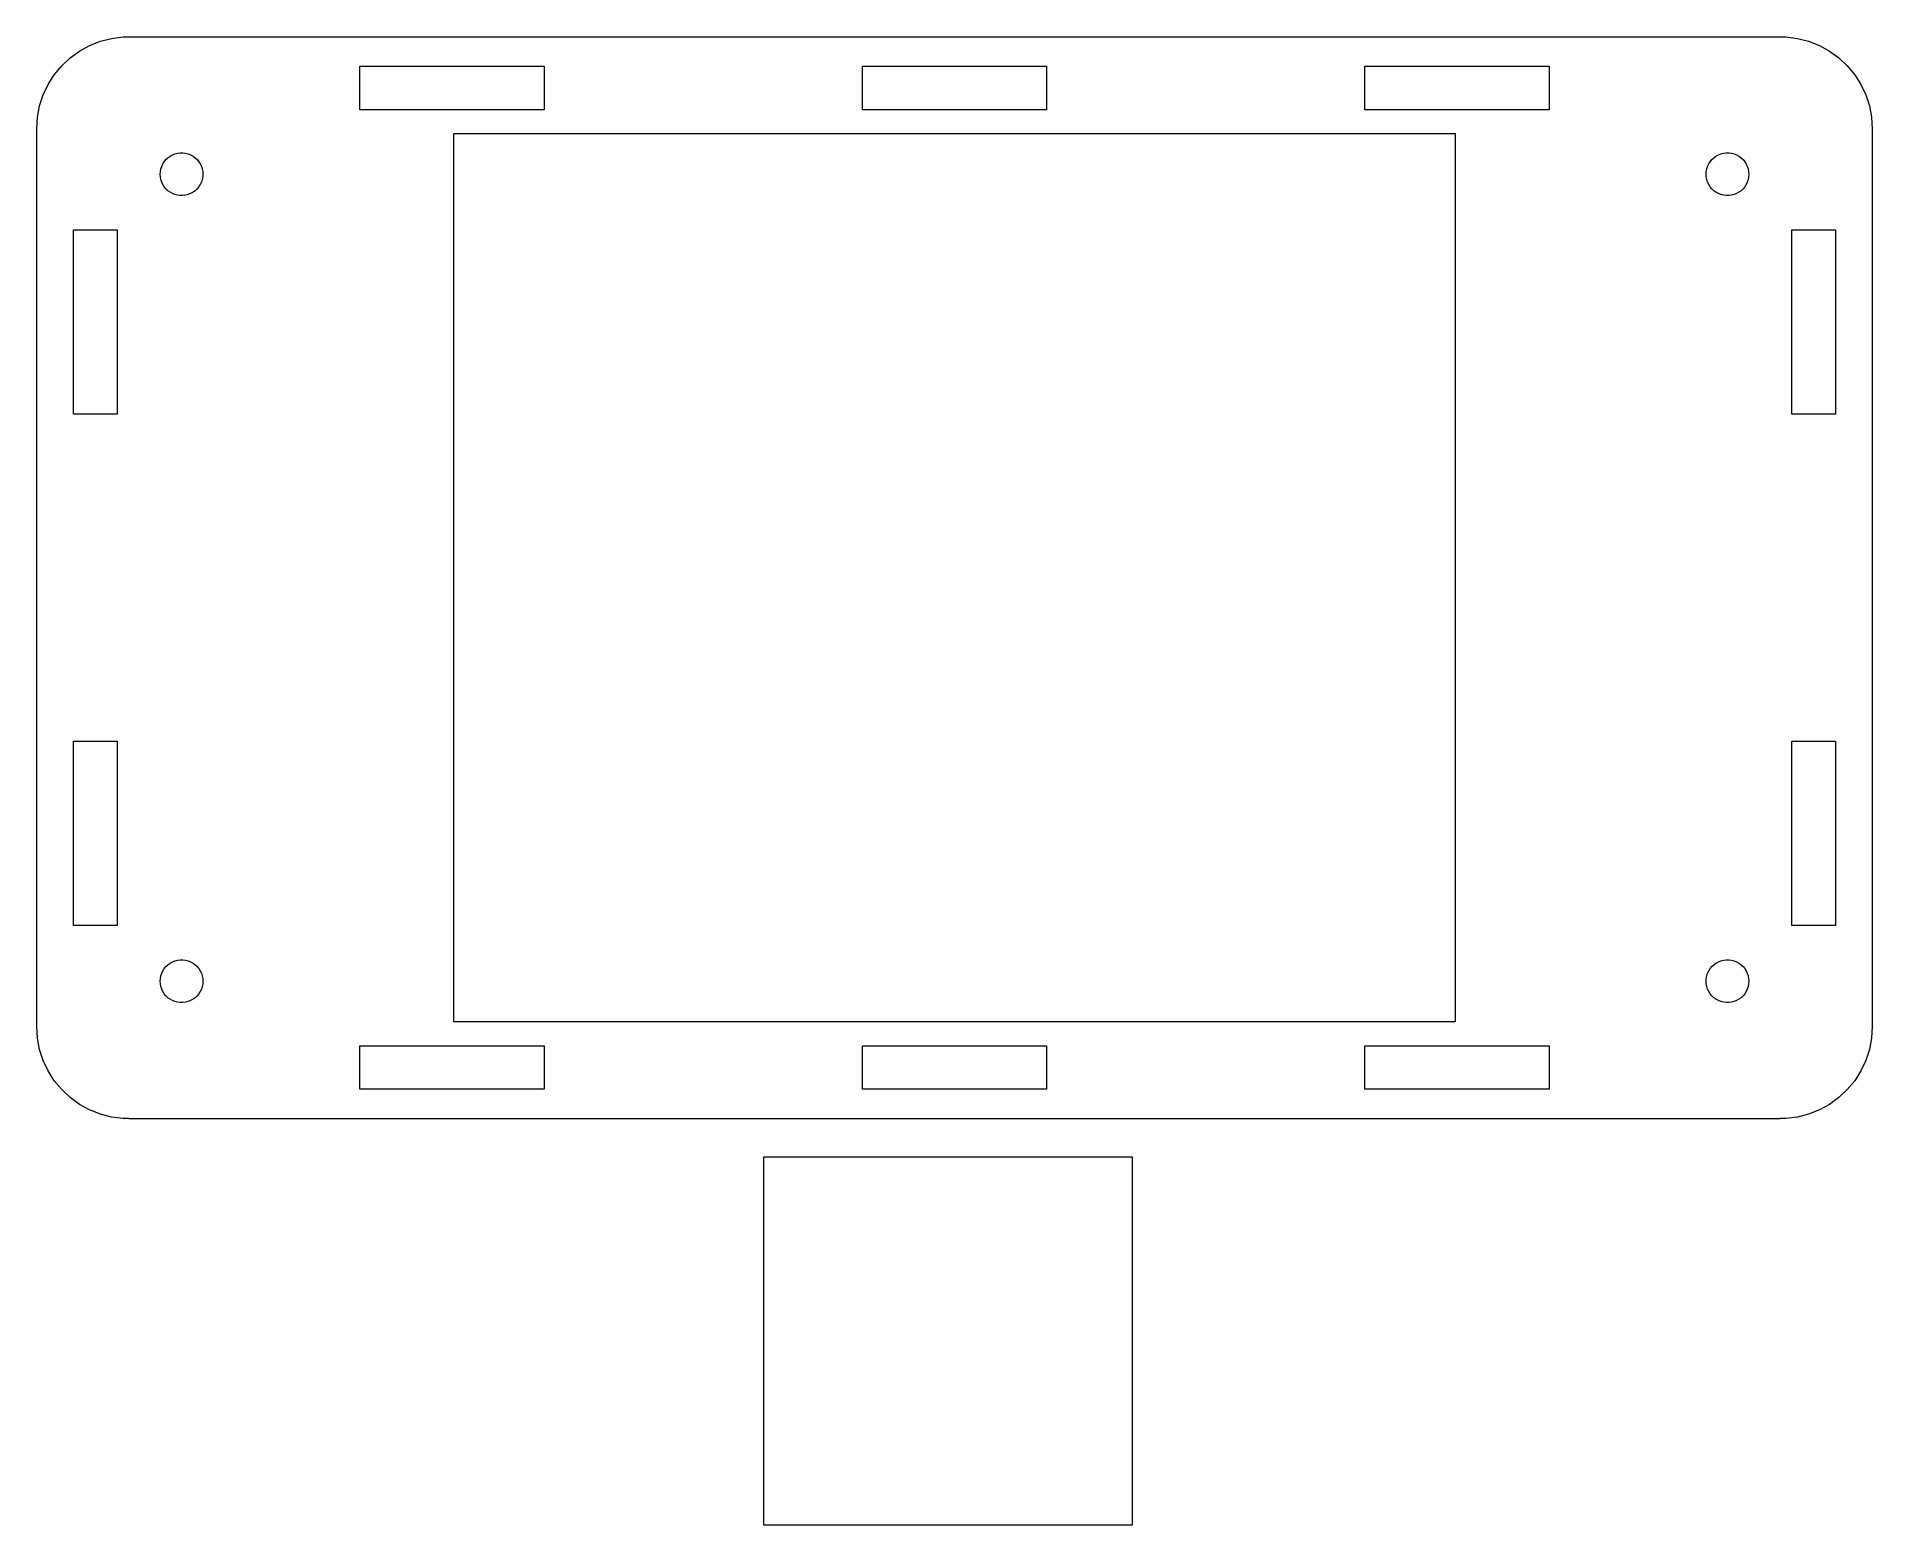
# Model space of a CAD drawing. Header units: millimetres. Extents: x -63 to 63, y -65 to 37.
import ezdxf

# ---------------------------------------------------------------- set-up
doc = ezdxf.new("R2010")
doc.units = ezdxf.units.MM
doc.layers.get('0').update_dxf_attribs({"linetype": 'CONTINUOUS', "lineweight": 0})

msp = doc.modelspace()

# ---------------------------------------------------------------- linework, layer by layer
for p, q in [((-59.619, 36.678), (-58.878, 36.972)), ((-58.878, 36.972), (-58.105, 37.17)), ((-58.105, 37.17), (-57.314, 37.27)), ((-57.314, 37.27), (-56.915, 37.27)), ((-56.915, 37.27), (-56.915, 37.282)), ((-56.915, 37.282), (56.915, 37.282)), ((56.915, 37.282), (56.915, 37.27)), ((56.915, 37.27), (57.314, 37.27)), ((57.314, 37.27), (58.105, 37.17)), ((58.105, 37.17), (58.878, 36.972)), ((58.878, 36.972), (59.619, 36.678)), ((-61.544, 35.279), (-60.963, 35.825)), ((-60.963, 35.825), (-60.318, 36.294)), ((-60.318, 36.294), (-59.619, 36.678)), ((59.619, 36.678), (60.318, 36.294)), ((60.318, 36.294), (60.963, 35.825)), ((60.963, 35.825), (61.544, 35.279)), ((-62.48, 33.992), (-62.053, 34.665)), ((-62.053, 34.665), (-61.544, 35.279)), ((-40.985, 32.25), (-40.985, 35.25)), ((-40.985, 35.25), (-28.285, 35.25)), ((-28.285, 35.25), (-28.285, 32.25)), ((-6.35, 32.25), (-6.35, 35.25)), ((-6.35, 35.25), (6.35, 35.25)), ((6.35, 35.25), (6.35, 32.25)), ((28.285, 32.25), (28.285, 35.25)), ((28.285, 35.25), (40.985, 35.25)), ((40.985, 35.25), (40.985, 32.25)), ((61.544, 35.279), (62.053, 34.665)), ((62.053, 34.665), (62.48, 33.992)), ((-63.066, 32.512), (-62.819, 33.27)), ((-62.819, 33.27), (-62.48, 33.992)), ((62.48, 33.992), (62.819, 33.27)), ((62.819, 33.27), (63.066, 32.512)), ((-63.265, 30.932), (-63.215, 31.728)), ((-63.215, 31.728), (-63.066, 32.512)), ((-28.285, 32.25), (-40.985, 32.25)), ((6.35, 32.25), (-6.35, 32.25)), ((40.985, 32.25), (28.285, 32.25)), ((63.066, 32.512), (63.215, 31.728)), ((63.215, 31.728), (63.265, 30.932)), ((-63.265, -30.932), (-63.265, 30.932)), ((-34.519, -30.607), (-34.519, 30.607)), ((-34.519, 30.607), (34.519, 30.607)), ((34.519, 30.607), (34.519, -30.607)), ((63.265, 30.932), (63.265, -30.932)), ((-54.07, 29.049), (-53.908, 29.138)), ((-53.908, 29.138), (-53.736, 29.206)), ((-53.736, 29.206), (-53.556, 29.252)), ((-53.556, 29.252), (-53.373, 29.276)), ((-53.373, 29.276), (-53.188, 29.276)), ((-53.188, 29.276), (-53.004, 29.252)), ((-53.004, 29.252), (-52.825, 29.206)), ((-52.825, 29.206), (-52.653, 29.138)), ((-52.653, 29.138), (-52.491, 29.049)), ((52.491, 29.049), (52.653, 29.138)), ((52.653, 29.138), (52.825, 29.206)), ((52.825, 29.206), (53.004, 29.252)), ((53.004, 29.252), (53.188, 29.276)), ((53.188, 29.276), (53.373, 29.276)), ((53.373, 29.276), (53.556, 29.252)), ((53.556, 29.252), (53.736, 29.206)), ((53.736, 29.206), (53.908, 29.138)), ((53.908, 29.138), (54.07, 29.049)), ((-54.754, 27.805), (-54.742, 27.99)), ((-54.742, 27.99), (-54.707, 28.172)), ((-54.707, 28.172), (-54.65, 28.348)), ((-54.65, 28.348), (-54.571, 28.515)), ((-54.571, 28.515), (-54.472, 28.671)), ((-54.472, 28.671), (-54.354, 28.814)), ((-54.354, 28.814), (-54.219, 28.941)), ((-54.219, 28.941), (-54.07, 29.049)), ((-52.491, 29.049), (-52.341, 28.941)), ((-52.341, 28.941), (-52.206, 28.814)), ((-52.206, 28.814), (-52.088, 28.671)), ((-52.088, 28.671), (-51.989, 28.515)), ((-51.989, 28.515), (-51.911, 28.348)), ((-51.911, 28.348), (-51.853, 28.172)), ((-51.853, 28.172), (-51.819, 27.99)), ((-51.819, 27.99), (-51.807, 27.805)), ((51.807, 27.805), (51.819, 27.99)), ((51.819, 27.99), (51.853, 28.172)), ((51.853, 28.172), (51.911, 28.348)), ((51.911, 28.348), (51.989, 28.515)), ((51.989, 28.515), (52.088, 28.671)), ((52.088, 28.671), (52.206, 28.814)), ((52.206, 28.814), (52.341, 28.941)), ((52.341, 28.941), (52.491, 29.049)), ((54.07, 29.049), (54.219, 28.941)), ((54.219, 28.941), (54.354, 28.814)), ((54.354, 28.814), (54.472, 28.671)), ((54.472, 28.671), (54.571, 28.515)), ((54.571, 28.515), (54.65, 28.348)), ((54.65, 28.348), (54.707, 28.172)), ((54.707, 28.172), (54.742, 27.99)), ((54.742, 27.99), (54.754, 27.805)), ((-54.742, 27.621), (-54.754, 27.805)), ((-54.707, 27.439), (-54.742, 27.621)), ((-54.65, 27.263), (-54.707, 27.439)), ((-54.571, 27.096), (-54.65, 27.263)), ((-54.472, 26.939), (-54.571, 27.096)), ((-54.354, 26.797), (-54.472, 26.939)), ((-54.219, 26.67), (-54.354, 26.797)), ((-54.07, 26.562), (-54.219, 26.67)), ((-52.341, 26.67), (-52.491, 26.562)), ((-52.206, 26.797), (-52.341, 26.67)), ((-52.088, 26.939), (-52.206, 26.797)), ((-51.989, 27.096), (-52.088, 26.939)), ((-51.911, 27.263), (-51.989, 27.096)), ((-51.853, 27.439), (-51.911, 27.263)), ((-51.819, 27.621), (-51.853, 27.439)), ((-51.807, 27.805), (-51.819, 27.621)), ((51.819, 27.621), (51.807, 27.805)), ((51.853, 27.439), (51.819, 27.621)), ((51.911, 27.263), (51.853, 27.439)), ((51.989, 27.096), (51.911, 27.263)), ((52.088, 26.939), (51.989, 27.096)), ((52.206, 26.797), (52.088, 26.939)), ((52.341, 26.67), (52.206, 26.797)), ((52.491, 26.562), (52.341, 26.67)), ((54.219, 26.67), (54.07, 26.562)), ((54.354, 26.797), (54.219, 26.67)), ((54.472, 26.939), (54.354, 26.797)), ((54.571, 27.096), (54.472, 26.939)), ((54.65, 27.263), (54.571, 27.096)), ((54.707, 27.439), (54.65, 27.263)), ((54.742, 27.621), (54.707, 27.439)), ((54.754, 27.805), (54.742, 27.621)), ((-53.908, 26.472), (-54.07, 26.562)), ((-53.736, 26.404), (-53.908, 26.472)), ((-53.556, 26.358), (-53.736, 26.404)), ((-53.373, 26.335), (-53.556, 26.358)), ((-53.188, 26.335), (-53.373, 26.335)), ((-53.004, 26.358), (-53.188, 26.335)), ((-52.825, 26.404), (-53.004, 26.358)), ((-52.653, 26.472), (-52.825, 26.404)), ((-52.491, 26.562), (-52.653, 26.472)), ((52.653, 26.472), (52.491, 26.562)), ((52.825, 26.404), (52.653, 26.472)), ((53.004, 26.358), (52.825, 26.404)), ((53.188, 26.335), (53.004, 26.358)), ((53.373, 26.335), (53.188, 26.335)), ((53.556, 26.358), (53.373, 26.335)), ((53.736, 26.404), (53.556, 26.358)), ((53.908, 26.472), (53.736, 26.404)), ((54.07, 26.562), (53.908, 26.472)), ((-60.725, 11.275), (-60.725, 23.975)), ((-60.725, 23.975), (-57.725, 23.975)), ((-57.725, 23.975), (-57.725, 11.275)), ((57.725, 11.275), (57.725, 23.975)), ((57.725, 23.975), (60.725, 23.975)), ((60.725, 23.975), (60.725, 11.275)), ((-57.725, 11.275), (-60.725, 11.275)), ((60.725, 11.275), (57.725, 11.275)), ((-60.725, -23.975), (-60.725, -11.275)), ((-60.725, -11.275), (-57.725, -11.275)), ((-57.725, -11.275), (-57.725, -23.975)), ((57.725, -23.975), (57.725, -11.275)), ((57.725, -11.275), (60.725, -11.275)), ((60.725, -11.275), (60.725, -23.975)), ((-57.725, -23.975), (-60.725, -23.975)), ((60.725, -23.975), (57.725, -23.975)), ((-54.219, -26.67), (-54.07, -26.562)), ((-54.07, -26.562), (-53.908, -26.472)), ((-53.908, -26.472), (-53.736, -26.404)), ((-53.736, -26.404), (-53.556, -26.358)), ((-53.556, -26.358), (-53.373, -26.335)), ((-53.373, -26.335), (-53.188, -26.335)), ((-53.188, -26.335), (-53.004, -26.358)), ((-53.004, -26.358), (-52.825, -26.404)), ((-52.825, -26.404), (-52.653, -26.472)), ((-52.653, -26.472), (-52.491, -26.562)), ((-52.491, -26.562), (-52.341, -26.67)), ((52.341, -26.67), (52.491, -26.562)), ((52.491, -26.562), (52.653, -26.472)), ((52.653, -26.472), (52.825, -26.404)), ((52.825, -26.404), (53.004, -26.358)), ((53.004, -26.358), (53.188, -26.335)), ((53.188, -26.335), (53.373, -26.335)), ((53.373, -26.335), (53.556, -26.358)), ((53.556, -26.358), (53.736, -26.404)), ((53.736, -26.404), (53.908, -26.472)), ((53.908, -26.472), (54.07, -26.562)), ((54.07, -26.562), (54.219, -26.67)), ((-54.754, -27.805), (-54.742, -27.621)), ((-54.742, -27.99), (-54.754, -27.805)), ((-54.742, -27.621), (-54.707, -27.439)), ((-54.707, -27.439), (-54.65, -27.263)), ((-54.65, -27.263), (-54.571, -27.096)), ((-54.571, -27.096), (-54.472, -26.939)), ((-54.472, -26.939), (-54.354, -26.797)), ((-54.354, -26.797), (-54.219, -26.67)), ((-52.341, -26.67), (-52.206, -26.797)), ((-52.206, -26.797), (-52.088, -26.939)), ((-52.088, -26.939), (-51.989, -27.096)), ((-51.989, -27.096), (-51.911, -27.263)), ((-51.911, -27.263), (-51.853, -27.439)), ((-51.853, -27.439), (-51.819, -27.621)), ((-51.819, -27.621), (-51.807, -27.805)), ((-51.807, -27.805), (-51.819, -27.99)), ((51.807, -27.805), (51.819, -27.621)), ((51.819, -27.99), (51.807, -27.805)), ((51.819, -27.621), (51.853, -27.439)), ((51.853, -27.439), (51.911, -27.263)), ((51.911, -27.263), (51.989, -27.096)), ((51.989, -27.096), (52.088, -26.939)), ((52.088, -26.939), (52.206, -26.797)), ((52.206, -26.797), (52.341, -26.67)), ((54.219, -26.67), (54.354, -26.797)), ((54.354, -26.797), (54.472, -26.939)), ((54.472, -26.939), (54.571, -27.096)), ((54.571, -27.096), (54.65, -27.263)), ((54.65, -27.263), (54.707, -27.439)), ((54.707, -27.439), (54.742, -27.621)), ((54.742, -27.621), (54.754, -27.805)), ((54.754, -27.805), (54.742, -27.99)), ((-54.707, -28.172), (-54.742, -27.99)), ((-54.65, -28.348), (-54.707, -28.172)), ((-54.571, -28.515), (-54.65, -28.348)), ((-54.472, -28.671), (-54.571, -28.515)), ((-54.354, -28.814), (-54.472, -28.671)), ((-54.219, -28.941), (-54.354, -28.814)), ((-54.07, -29.049), (-54.219, -28.941)), ((-53.908, -29.138), (-54.07, -29.049)), ((-52.491, -29.049), (-52.653, -29.138)), ((-52.341, -28.941), (-52.491, -29.049)), ((-52.206, -28.814), (-52.341, -28.941)), ((-52.088, -28.671), (-52.206, -28.814)), ((-51.989, -28.515), (-52.088, -28.671)), ((-51.911, -28.348), (-51.989, -28.515)), ((-51.853, -28.172), (-51.911, -28.348)), ((-51.819, -27.99), (-51.853, -28.172)), ((51.853, -28.172), (51.819, -27.99)), ((51.911, -28.348), (51.853, -28.172)), ((51.989, -28.515), (51.911, -28.348)), ((52.088, -28.671), (51.989, -28.515)), ((52.206, -28.814), (52.088, -28.671)), ((52.341, -28.941), (52.206, -28.814)), ((52.491, -29.049), (52.341, -28.941)), ((52.653, -29.138), (52.491, -29.049)), ((54.07, -29.049), (53.908, -29.138)), ((54.219, -28.941), (54.07, -29.049)), ((54.354, -28.814), (54.219, -28.941)), ((54.472, -28.671), (54.354, -28.814)), ((54.571, -28.515), (54.472, -28.671)), ((54.65, -28.348), (54.571, -28.515)), ((54.707, -28.172), (54.65, -28.348)), ((54.742, -27.99), (54.707, -28.172)), ((-53.736, -29.206), (-53.908, -29.138)), ((-53.556, -29.252), (-53.736, -29.206)), ((-53.373, -29.276), (-53.556, -29.252)), ((-53.188, -29.276), (-53.373, -29.276)), ((-53.004, -29.252), (-53.188, -29.276)), ((-52.825, -29.206), (-53.004, -29.252)), ((-52.653, -29.138), (-52.825, -29.206)), ((52.825, -29.206), (52.653, -29.138)), ((53.004, -29.252), (52.825, -29.206)), ((53.188, -29.276), (53.004, -29.252)), ((53.373, -29.276), (53.188, -29.276)), ((53.556, -29.252), (53.373, -29.276)), ((53.736, -29.206), (53.556, -29.252)), ((53.908, -29.138), (53.736, -29.206)), ((-63.215, -31.728), (-63.265, -30.932)), ((34.519, -30.607), (-34.519, -30.607)), ((63.265, -30.932), (63.215, -31.728)), ((-63.066, -32.512), (-63.215, -31.728)), ((-62.819, -33.27), (-63.066, -32.512)), ((-40.985, -35.25), (-40.985, -32.25)), ((-40.985, -32.25), (-28.285, -32.25)), ((-28.285, -32.25), (-28.285, -35.25)), ((-6.35, -35.25), (-6.35, -32.25)), ((-6.35, -32.25), (6.35, -32.25)), ((6.35, -32.25), (6.35, -35.25)), ((28.285, -35.25), (28.285, -32.25)), ((28.285, -32.25), (40.985, -32.25)), ((40.985, -32.25), (40.985, -35.25)), ((63.066, -32.512), (62.819, -33.27)), ((63.215, -31.728), (63.066, -32.512)), ((-62.48, -33.992), (-62.819, -33.27)), ((-62.053, -34.665), (-62.48, -33.992)), ((62.48, -33.992), (62.053, -34.665)), ((62.819, -33.27), (62.48, -33.992)), ((-61.544, -35.279), (-62.053, -34.665)), ((-60.963, -35.825), (-61.544, -35.279)), ((-28.285, -35.25), (-40.985, -35.25)), ((6.35, -35.25), (-6.35, -35.25)), ((40.985, -35.25), (28.285, -35.25)), ((61.544, -35.279), (60.963, -35.825)), ((62.053, -34.665), (61.544, -35.279)), ((-60.318, -36.294), (-60.963, -35.825)), ((-59.619, -36.678), (-60.318, -36.294)), ((-58.878, -36.972), (-59.619, -36.678)), ((59.619, -36.678), (58.878, -36.972)), ((60.318, -36.294), (59.619, -36.678)), ((60.963, -35.825), (60.318, -36.294)), ((-58.105, -37.17), (-58.878, -36.972)), ((-57.314, -37.27), (-58.105, -37.17)), ((-56.915, -37.27), (-57.314, -37.27)), ((-56.915, -37.282), (-56.915, -37.27)), ((56.915, -37.282), (-56.915, -37.282)), ((57.314, -37.27), (56.915, -37.27)), ((56.915, -37.27), (56.915, -37.282)), ((58.105, -37.17), (57.314, -37.27)), ((58.878, -36.972), (58.105, -37.17)), ((-13.149, -39.899), (12.251, -39.899)), ((-13.149, -65.299), (-13.149, -39.899)), ((12.251, -39.899), (12.251, -65.299)), ((12.251, -65.299), (-13.149, -65.299))]:
    msp.add_line(p, q)

doc.saveas('drawing.dxf')
